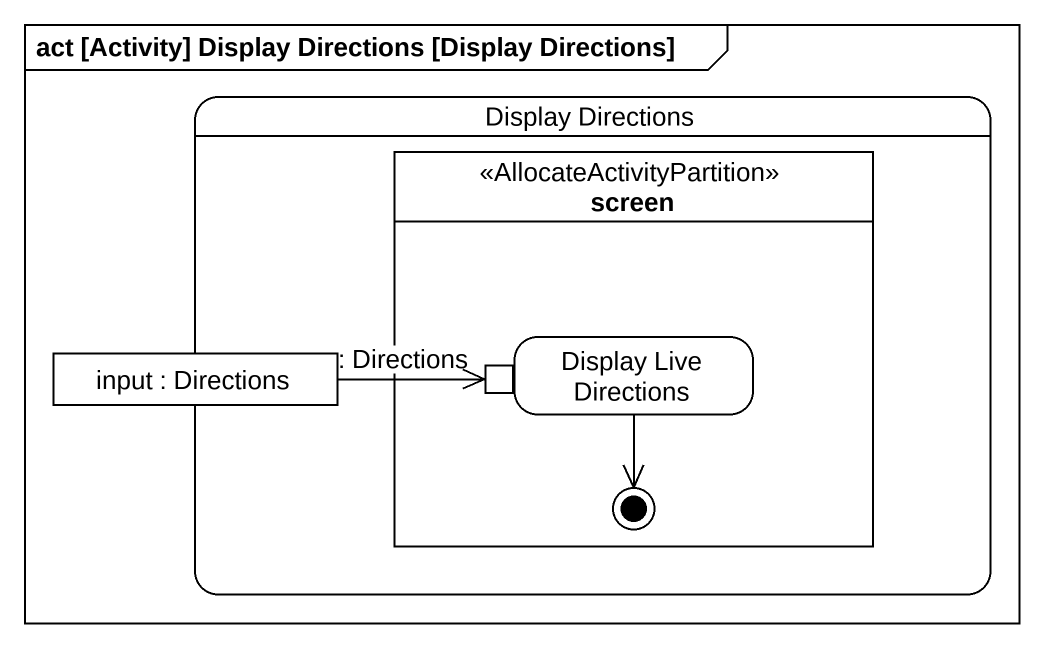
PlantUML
@startuml
mainframe act [Activity] Display Directions [Display Directions]
hide empty description
state "Display Directions" as Display_Directions {
  state screen <<AllocateActivityPartition>> {
    state "Display Live Directions" as Display_Live_Directions {
      state ": Directions" as Directions <<inputPin>>
    }
    Display_Live_Directions --> [*]
  }
  state "input : Directions" as input <<object>>
}
input -right-> Directions
@enduml
